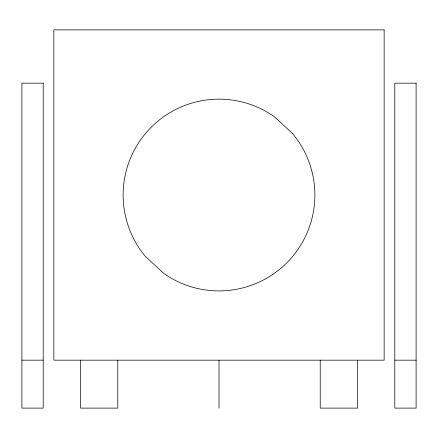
<?xml version="1.0" encoding="UTF-8"?>
<svg xmlns="http://www.w3.org/2000/svg" width="438" height="438" viewBox="0 0 438 438"><rect width="100%" height="100%" fill="white"/><g stroke="black" fill="none" stroke-linecap="round" stroke-linejoin="round"><path stroke-width="0.66" d="M21.9 360.167L43.209 360.167M394.791 360.167L416.1 360.167M357.501 360.167L357.501 408.112L320.211 408.112L320.211 360.167M219 360.167L219 408.112M117.789 360.167L117.789 408.112L80.499 408.112L80.499 360.167M384.137 29.888L53.863 29.888L53.863 360.167L384.137 360.167L384.137 29.888M43.209 83.16L21.9 83.16L21.9 408.112L43.209 408.112L43.209 83.16M416.1 83.16L394.791 83.16L394.791 408.112L416.1 408.112L416.1 83.16M292.721 133.716L274.341 116.722A95.889 95.889 0 0 0 145.279 256.339L163.659 273.334A95.889 95.889 0 0 0 292.721 133.716"/></g></svg>
